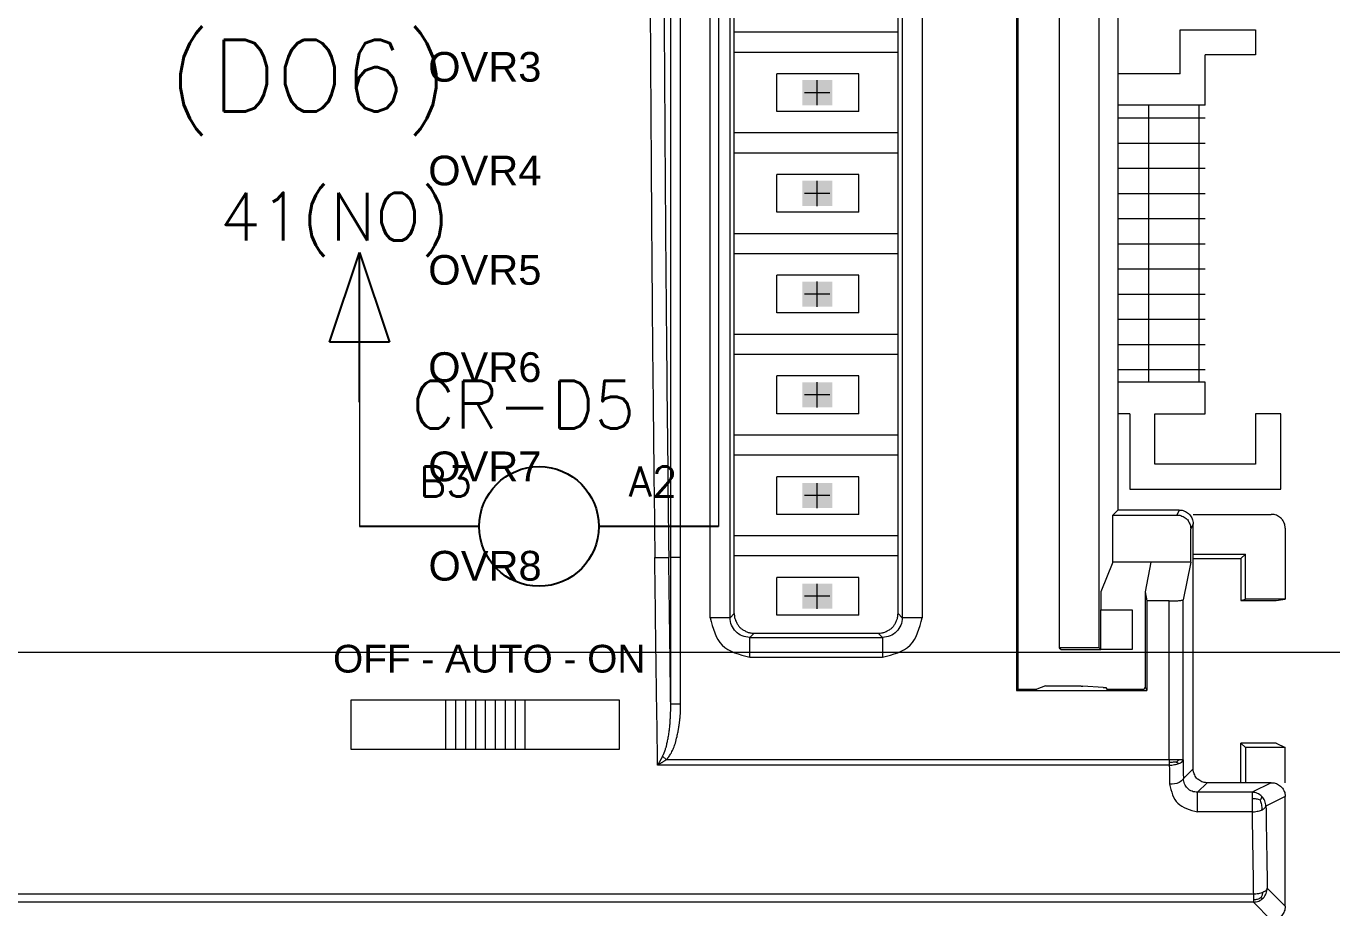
# Model space of a CAD drawing. Header units: inches. Extents: x 75782 to 87231, y -34126 to -18655.
# Drawn here: x 79372.5 to 79481.7, y -29414.5 to -29340.8 of the extents above; entities that cross this region are included whole.
import ezdxf
from ezdxf.enums import TextEntityAlignment as Align

# ---------------------------------------------------------------- set-up
doc = ezdxf.new("R2010")
doc.units = ezdxf.units.IN
doc.header["$MEASUREMENT"] = 0
doc.layers.add('A-Cables 220V', color=6, linetype='Continuous', lineweight=18)
doc.layers.add('COMPONENTES', color=251, linetype='Continuous', lineweight=18)
doc.layers.add('TEXTOS', color=7, linetype='Continuous')
doc.styles.add('ARIAL', font='arial.ttf')
doc.styles.get("Standard").update_dxf_attribs({"font": 'ROMANS.SHX'})

# ---------------------------------------------------------------- blocks, each defined once
blk = doc.blocks.new('Relay Coil')
for p, q in [((5, 0), (0, 0)), ((20, 0), (15, 0))]:
    blk.add_line(p, q)
blk.add_circle((10, 0), 5)
for s, p in [('B3', (0, 2.5)), ('A2', (17.5, 2.5))]:
    blk.add_text(s, height=2.5).set_placement(p)
at = {"flags": 4}
for tag, height, p in [('NAME', 4, (18.05, 8.18)), ('INTENSIDAD', 3, (20.96, -10)), ('PAGE', 3, (20.55, -15.06))]:
    blk.add_attdef(tag, text='', height=height, dxfattribs=at).set_placement(p, align=Align.RIGHT)
blk = doc.blocks.new('Arrow-up')
for p, q in [((-2.5, 5), (0, 12.5)), ((0, 0), (0, 12.5)), ((0, 12.5), (2.5, 5)), ((2.5, 5), (-2.5, 5))]:
    blk.add_line(p, q)
at = {"flags": 4}
blk.add_attdef('NAME', text='', height=4, dxfattribs=at).set_placement((7.5, 13.5), align=Align.RIGHT)
blk = doc.blocks.new('AK2-XM')
at = {"layer": 'COMPONENTES'}
for p, q in [((31965.95, 23291.39), (31965.95, 23371.27)), ((31966.78, 23291.39), (31966.78, 23371.27)), ((31994.85, 23354.98), (31994.85, 23280.25)), ((31994.97, 23354.87), (31994.97, 23280.37)), ((31998.43, 23351.39), (31998.43, 23283.84)), ((32001.75, 23283.84), (32001.75, 23351.39)), ((31969.25, 23286.35), (31969.25, 23348.88)), ((31970.91, 23286.35), (31970.91, 23348.88)), ((31985.31, 23348.88), (31985.31, 23286.35)), ((31986.96, 23348.88), (31986.96, 23286.35)), ((31971.27, 23286.71), (31971.27, 23348.52)), ((31984.95, 23286.71), (31984.95, 23348.52)), ((32003.32, 23339.88), (32003.32, 23295.35)), ((32008.53, 23335.51), (32014.84, 23335.51)), ((32008.53, 23331.83), (32008.53, 23335.51)), ((32014.84, 23335.51), (32014.84, 23333.41)), ((31984.95, 23335.3), (31971.27, 23335.3)), ((31984.95, 23333.62), (31971.27, 23333.62)), ((32014.84, 23333.41), (32010.63, 23333.41)), ((32010.63, 23329.2), (32010.63, 23333.41)), ((31981.67, 23331.83), (31974.83, 23331.83)), ((31974.83, 23328.67), (31974.83, 23331.83)), ((31978.2, 23329.2), (31978.2, 23331.3)), ((31981.67, 23328.67), (31981.67, 23331.83)), ((32008.53, 23331.83), (32003.32, 23331.83)), ((31979.25, 23330.25), (31977.14, 23330.25)), ((32010.63, 23329.2), (32003.32, 23329.2)), ((32005.9, 23306.04), (32005.9, 23329.2)), ((32010.11, 23306.04), (32010.11, 23329.2)), ((31981.67, 23328.67), (31974.83, 23328.67)), ((32003.32, 23328.14), (32010.63, 23328.14)), ((31984.95, 23326.88), (31971.27, 23326.88)), ((32003.32, 23326.04), (32010.63, 23326.04)), ((31984.95, 23325.2), (31971.27, 23325.2)), ((32003.32, 23323.93), (32010.63, 23323.93)), ((31981.67, 23323.41), (31974.83, 23323.41)), ((31974.83, 23320.25), (31974.83, 23323.41)), ((31978.2, 23320.77), (31978.2, 23322.88)), ((31981.67, 23320.25), (31981.67, 23323.41)), ((31979.25, 23321.83), (31977.14, 23321.83)), ((32003.32, 23321.83), (32010.63, 23321.83)), ((31981.67, 23320.25), (31974.83, 23320.25)), ((32003.32, 23319.72), (32010.63, 23319.72)), ((31984.95, 23318.46), (31971.27, 23318.46)), ((32003.32, 23317.62), (32010.63, 23317.62)), ((31984.95, 23316.77), (31971.27, 23316.77)), ((31981.67, 23314.98), (31974.83, 23314.98)), ((31974.83, 23311.83), (31974.83, 23314.98)), ((31981.67, 23311.83), (31981.67, 23314.98)), ((32003.32, 23315.51), (32010.63, 23315.51)), ((31978.2, 23312.35), (31978.2, 23314.46)), ((31979.25, 23313.4), (31977.14, 23313.4)), ((32003.32, 23313.4), (32010.63, 23313.4)), ((31981.67, 23311.83), (31974.83, 23311.83)), ((32003.32, 23311.3), (32010.63, 23311.3)), ((31984.95, 23310.04), (31971.27, 23310.04)), ((31984.95, 23308.35), (31971.27, 23308.35)), ((32003.32, 23309.19), (32010.63, 23309.19)), ((31974.83, 23303.4), (31974.83, 23306.56)), ((31981.67, 23306.56), (31974.83, 23306.56)), ((31978.2, 23303.93), (31978.2, 23306.04)), ((31981.67, 23303.4), (31981.67, 23306.56)), ((32003.32, 23307.09), (32010.63, 23307.09)), ((32010.63, 23306.04), (32003.32, 23306.04)), ((32010.63, 23303.4), (32010.63, 23306.04)), ((31979.25, 23304.98), (31977.14, 23304.98)), ((31981.67, 23303.4), (31974.83, 23303.4)), ((32004.32, 23303.4), (32003.32, 23303.4)), ((32004.32, 23303.4), (32004.32, 23297.09)), ((32006.42, 23303.4), (32010.63, 23303.4)), ((32006.42, 23299.19), (32006.42, 23303.4)), ((32014.84, 23303.4), (32014.84, 23299.19)), ((32016.95, 23303.4), (32014.84, 23303.4)), ((32016.95, 23297.09), (32016.95, 23303.4)), ((31984.95, 23301.61), (31971.27, 23301.61)), ((31984.95, 23299.93), (31971.27, 23299.93)), ((32014.84, 23299.19), (32006.42, 23299.19)), ((31981.67, 23298.14), (31974.83, 23298.14)), ((31974.83, 23294.98), (31974.83, 23298.14)), ((31978.2, 23295.51), (31978.2, 23297.61)), ((31981.67, 23294.98), (31981.67, 23298.14)), ((31979.25, 23296.56), (31977.14, 23296.56)), ((32004.32, 23297.09), (32016.95, 23297.09)), ((32003.32, 23295.35), (32002.9, 23294.93)), ((32008.46, 23295.35), (32003.32, 23295.35)), ((32008.46, 23295.35), (32008.25, 23294.93)), ((31981.67, 23294.98), (31974.83, 23294.98)), ((32002.9, 23294.93), (32008.25, 23294.93)), ((32002.9, 23290.99), (32002.9, 23294.93)), ((32009.62, 23294.19), (32009.41, 23293.77)), ((32009.62, 23294.99), (32016.15, 23294.99)), ((32009.62, 23273.71), (32009.62, 23294.19)), ((31984.95, 23293.19), (31971.27, 23293.19)), ((32009.41, 23290.99), (32009.41, 23293.77)), ((32017.31, 23293.83), (32017.31, 23287.9)), ((31964.63, 23291.39), (31965.79, 23291.39)), ((31966.78, 23291.39), (31965.95, 23291.39)), ((31965.95, 23289.72), (31965.95, 23291.39)), ((31966.78, 23289.65), (31966.78, 23291.39)), ((31984.95, 23291.51), (31971.27, 23291.51)), ((32002.9, 23290.99), (32001.91, 23288.51)), ((32006.09, 23290.99), (32002.9, 23290.99)), ((32006.09, 23290.99), (32005.6, 23288.51)), ((32009.41, 23290.99), (32006.09, 23290.99)), ((32009.41, 23290.99), (32008.79, 23287.85)), ((32009.62, 23291.67), (32013.99, 23291.67)), ((32009.62, 23291.29), (32013.61, 23291.29)), ((32013.61, 23291.29), (32013.99, 23291.67)), ((32013.61, 23291.29), (32013.61, 23287.8)), ((32013.99, 23287.9), (32013.99, 23291.67)), ((31965.95, 23279.12), (31965.95, 23289.72)), ((31966.78, 23279.12), (31966.78, 23289.65)), ((31974.83, 23286.56), (31974.83, 23289.72)), ((31981.67, 23289.72), (31974.83, 23289.72)), ((31981.67, 23286.56), (31981.67, 23289.72)), ((31978.2, 23287.09), (31978.2, 23289.19)), ((31979.25, 23288.14), (31977.14, 23288.14)), ((32001.91, 23288.51), (32001.91, 23287)), ((32005.6, 23288.51), (32005.6, 23280.55)), ((32005.6, 23288.51), (32005.75, 23287.75)), ((32005.75, 23287.75), (32005.75, 23280.25)), ((32007.62, 23287.75), (32005.75, 23287.75)), ((32007.62, 23274.47), (32007.62, 23287.75)), ((32008.79, 23274.47), (32008.79, 23287.85)), ((32013.61, 23287.8), (32013.99, 23287.9)), ((32013.61, 23287.8), (32016.55, 23287.8)), ((32017.31, 23287.9), (32013.99, 23287.9)), ((32016.55, 23287.8), (32017.31, 23287.9)), ((31971.27, 23286.71), (31970.91, 23286.35)), ((31981.67, 23286.56), (31974.83, 23286.56)), ((31985.31, 23286.35), (31984.95, 23286.71)), ((32001.91, 23287), (32004.53, 23287)), ((32001.91, 23283.68), (32001.91, 23287)), ((32004.53, 23287), (32004.53, 23283.68)), ((31970.91, 23286.35), (31969.25, 23286.35)), ((31986.96, 23286.35), (31985.31, 23286.35)), ((31972.92, 23285.06), (31972.56, 23284.7)), ((31972.56, 23284.7), (31983.66, 23284.7)), ((31972.56, 23283.04), (31972.56, 23284.7)), ((31972.92, 23285.06), (31983.3, 23285.06)), ((31983.66, 23284.7), (31983.3, 23285.06)), ((31983.66, 23284.7), (31983.66, 23283.04)), ((31998.43, 23283.84), (31998.59, 23283.68)), ((32001.75, 23283.84), (31998.43, 23283.84)), ((31998.59, 23283.68), (32001.91, 23283.68)), ((32001.75, 23283.84), (32001.91, 23283.68)), ((32004.53, 23283.68), (32001.91, 23283.68)), ((31972.56, 23283.04), (31983.66, 23283.04)), ((31994.85, 23280.25), (31994.97, 23280.37)), ((31994.85, 23280.25), (32005.75, 23280.25)), ((31994.97, 23280.37), (31996.56, 23280.37)), ((31997.29, 23280.66), (31996.56, 23280.37)), ((31997.29, 23280.66), (31998.97, 23280.66)), ((32002.11, 23280.52), (32000.4, 23280.63)), ((32002.33, 23280.5), (32002.39, 23280.37)), ((32002.39, 23280.37), (32005.51, 23280.37)), ((32005.51, 23280.37), (32005.6, 23280.55)), ((32005.6, 23280.55), (32005.75, 23280.25)), ((31939.26, 23275.34), (31939.26, 23279.48)), ((31939.26, 23279.48), (31961.64, 23279.48)), ((31947.14, 23279.48), (31947.14, 23275.34)), ((31947.97, 23279.48), (31947.97, 23275.34)), ((31948.8, 23279.48), (31948.8, 23275.34)), ((31949.63, 23279.48), (31949.63, 23275.34)), ((31950.45, 23279.48), (31950.45, 23275.34)), ((31951.28, 23279.48), (31951.28, 23275.34)), ((31952.11, 23279.48), (31952.11, 23275.34)), ((31952.94, 23279.48), (31952.94, 23275.34)), ((31953.77, 23279.48), (31953.77, 23275.34)), ((31961.64, 23279.48), (31961.64, 23275.34)), ((31966.78, 23279.12), (31966.78, 23279.12)), ((32013.61, 23272.55), (32013.61, 23275.86)), ((32016.55, 23275.86), (32013.61, 23275.86)), ((32013.61, 23275.86), (32013.99, 23275.48)), ((32013.99, 23275.48), (32013.99, 23272.55)), ((32017.31, 23275.48), (32013.99, 23275.48)), ((32016.55, 23275.86), (32017.31, 23275.48)), ((32017.31, 23272.55), (32017.31, 23275.48)), ((31961.64, 23275.34), (31939.26, 23275.34)), ((31965.27, 23274.76), (31965.6, 23274.47)), ((32007.62, 23274.47), (31965.6, 23274.47)), ((32007.62, 23274.47), (32007.62, 23274.24)), ((32008.44, 23274.47), (32007.62, 23274.47)), ((32008.79, 23274.47), (32008.44, 23274.47)), ((32007.62, 23274.02), (31964.86, 23274.02)), ((32007.62, 23274.24), (32007.62, 23274.02)), ((32008.8, 23272.89), (32009.62, 23273.71)), ((32009.98, 23271.75), (32010.78, 23272.55)), ((32016.15, 23272.55), (32010.78, 23272.55)), ((32016.15, 23272.55), (32014.54, 23271.75)), ((32014.54, 23271.75), (32009.98, 23271.75)), ((32009.98, 23270.11), (32009.98, 23271.75)), ((32014.54, 23271.75), (32014.54, 23271.21)), ((32014.54, 23271.21), (32014.54, 23270.11)), ((32017.31, 23271.39), (32015.7, 23270.59)), ((32017.31, 23262.22), (32017.31, 23271.39)), ((32014.54, 23270.11), (32009.98, 23270.11)), ((32015.81, 23263.72), (32017.31, 23262.22)), ((32014.65, 23263.22), (31781.96, 23263.22)), ((32014.65, 23262.56), (31781.96, 23262.56)), ((32014.65, 23263.22), (32014.65, 23262.75)), ((32014.65, 23262.75), (32014.65, 23262.56)), ((32014.65, 23262.56), (32016.15, 23261.06))]:
    blk.add_line(p, q, dxfattribs=at)
for points, knots in [([(31964.14, 23370.59), (31964.14, 23365.49), (31964.15, 23356.31), (31964.19, 23344.98), (31964.24, 23336.69), (31964.28, 23330.39), (31964.32, 23324.07), (31964.37, 23315.9), (31964.47, 23304.98), (31964.57, 23296.23), (31964.63, 23291.39)], [0, 0, 0, 0, 17.12168, 30.791728, 38.000644, 44.933414, 51.918481, 59.218638, 72.320376, 88.560095, 88.560095, 88.560095, 88.560095]), ([(31965.3, 23370.62), (31965.3, 23365.5), (31965.31, 23356.22), (31965.36, 23344.71), (31965.4, 23336.31), (31965.44, 23330.75), (31965.47, 23326.08), (31965.51, 23319.23), (31965.61, 23307.67), (31965.72, 23297.44), (31965.79, 23291.39)], [0, 0, 0, 0, 17.161466, 31.129116, 38.620325, 45.31609, 49.793835, 54.298535, 68.279971, 88.586871, 88.586871, 88.586871, 88.586871]), ([(32008.46, 23295.35), (32008.54, 23295.35), (32008.69, 23295.34), (32008.89, 23295.27), (32009.07, 23295.18), (32009.2, 23295.09), (32009.29, 23295.02), (32009.36, 23294.93), (32009.45, 23294.79), (32009.54, 23294.62), (32009.62, 23294.42), (32009.62, 23294.27), (32009.62, 23294.19)], [0, 0, 0, 0, 0.273468, 0.487777, 0.721674, 0.935989, 1.020816, 1.10564, 1.319997, 1.553949, 1.768362, 2.041962, 2.041962, 2.041962, 2.041962]), ([(32008.25, 23294.93), (32008.33, 23294.93), (32008.48, 23294.93), (32008.69, 23294.85), (32008.86, 23294.76), (32008.99, 23294.68), (32009.08, 23294.6), (32009.16, 23294.52), (32009.24, 23294.38), (32009.33, 23294.21), (32009.41, 23294), (32009.41, 23293.85), (32009.41, 23293.77)], [0, 0, 0, 0, 0.273468, 0.487777, 0.721674, 0.935989, 1.020816, 1.10564, 1.319997, 1.553949, 1.768362, 2.041962, 2.041962, 2.041962, 2.041962]), ([(32017.31, 23293.83), (32017.31, 23293.91), (32017.31, 23294.06), (32017.23, 23294.26), (32017.14, 23294.44), (32017.05, 23294.57), (32016.98, 23294.66), (32016.89, 23294.73), (32016.76, 23294.82), (32016.58, 23294.91), (32016.38, 23294.99), (32016.23, 23294.99), (32016.15, 23294.99)], [0, 0, 0, 0, 0.273468, 0.487777, 0.721674, 0.935989, 1.020816, 1.10564, 1.319997, 1.553949, 1.768362, 2.041962, 2.041962, 2.041962, 2.041962]), ([(31964.64, 23290.19), (31964.64, 23290.27), (31964.64, 23290.41), (31964.64, 23290.62), (31964.63, 23290.8), (31964.63, 23290.98), (31964.63, 23291.18), (31964.63, 23291.31), (31964.63, 23291.39)], [0, 0, 0, 0, 0.278177, 0.484957, 0.691612, 0.896526, 1.087342, 1.347058, 1.347058, 1.347058, 1.347058]), ([(31965.81, 23290.08), (31965.81, 23290.24), (31965.8, 23290.52), (31965.8, 23290.87), (31965.8, 23291.11), (31965.79, 23291.24), (31965.79, 23291.33), (31965.79, 23291.37), (31965.79, 23291.39)], [0, 0, 0, 0, 0.52413, 0.940863, 1.172577, 1.346861, 1.388106, 1.467118, 1.467118, 1.467118, 1.467118]), ([(31964.86, 23274.02), (31964.82, 23276.69), (31964.74, 23282.08), (31964.67, 23287.47), (31964.64, 23290.19)], [0, 0, 0, 0, 8.981513, 18.080903, 18.080903, 18.080903, 18.080903]), ([(31965.95, 23279.12), (31965.93, 23280.94), (31965.88, 23284.59), (31965.83, 23288.24), (31965.81, 23290.08)], [0, 0, 0, 0, 6.100391, 12.253905, 12.253905, 12.253905, 12.253905]), ([(32007.62, 23287.75), (32007.71, 23287.75), (32007.85, 23287.75), (32008.06, 23287.75), (32008.24, 23287.76), (32008.37, 23287.77), (32008.47, 23287.78), (32008.54, 23287.79), (32008.64, 23287.8), (32008.72, 23287.82), (32008.77, 23287.82), (32008.78, 23287.84), (32008.79, 23287.85)], [0, 0, 0, 0, 0.274724, 0.49157, 0.694848, 0.877625, 0.938861, 1.0074, 1.136844, 1.258899, 1.289758, 1.315037, 1.315037, 1.315037, 1.315037]), ([(31971.27, 23286.71), (31971.27, 23286.59), (31971.27, 23286.38), (31971.38, 23286.09), (31971.51, 23285.84), (31971.63, 23285.65), (31971.74, 23285.53), (31971.86, 23285.42), (31972.05, 23285.3), (31972.3, 23285.17), (31972.59, 23285.06), (31972.8, 23285.06), (31972.92, 23285.06)], [0, 0, 0, 0, 0.390247, 0.695866, 1.028531, 1.333257, 1.453782, 1.574308, 1.879034, 2.211699, 2.517318, 2.907565, 2.907565, 2.907565, 2.907565]), ([(31983.3, 23285.06), (31983.41, 23285.06), (31983.62, 23285.06), (31983.92, 23285.17), (31984.16, 23285.3), (31984.36, 23285.42), (31984.48, 23285.53), (31984.59, 23285.65), (31984.71, 23285.84), (31984.84, 23286.09), (31984.94, 23286.38), (31984.95, 23286.59), (31984.95, 23286.71)], [0, 0, 0, 0, 0.390247, 0.695866, 1.028531, 1.333257, 1.453782, 1.574308, 1.879034, 2.211699, 2.517318, 2.907565, 2.907565, 2.907565, 2.907565]), ([(31972.56, 23284.7), (31972.34, 23284.72), (31971.91, 23284.78), (31971.37, 23285.16), (31970.99, 23285.7), (31970.93, 23286.13), (31970.91, 23286.35)], [0, 0, 0, 0, 0.718708, 1.438875, 2.159042, 2.877751, 2.877751, 2.877751, 2.877751]), ([(31985.31, 23286.35), (31985.29, 23286.13), (31985.23, 23285.7), (31984.85, 23285.16), (31984.31, 23284.78), (31983.87, 23284.72), (31983.66, 23284.7)], [0, 0, 0, 0, 0.718708, 1.438875, 2.159042, 2.877751, 2.877751, 2.877751, 2.877751]), ([(31998.97, 23280.66), (31998.98, 23280.66), (31998.99, 23280.66), (31999, 23280.66), (31999.01, 23280.66), (31999.04, 23280.66), (31999.13, 23280.65), (31999.27, 23280.65), (31999.43, 23280.65), (31999.57, 23280.65), (31999.7, 23280.65), (31999.8, 23280.65), (31999.86, 23280.65), (31999.9, 23280.65), (31999.95, 23280.64), (32000, 23280.64), (32000.07, 23280.64), (32000.12, 23280.64), (32000.17, 23280.64), (32000.22, 23280.64), (32000.27, 23280.63), (32000.31, 23280.63), (32000.35, 23280.63), (32000.37, 23280.63), (32000.38, 23280.63), (32000.39, 23280.63), (32000.39, 23280.63), (32000.4, 23280.63), (32000.4, 23280.63)], [0, 0, 0, 0, 0.025973, 0.040977, 0.044516, 0.047047, 0.159746, 0.347886, 0.520688, 0.683932, 0.830927, 0.955486, 0.992388, 1.03028, 1.089791, 1.15744, 1.227243, 1.295318, 1.349825, 1.403678, 1.452089, 1.504529, 1.55034, 1.581183, 1.58331, 1.585774, 1.593934, 1.60709, 1.60709, 1.60709, 1.60709]), ([(32002.11, 23280.52), (32002.14, 23280.52), (32002.19, 23280.52), (32002.24, 23280.51), (32002.26, 23280.51), (32002.28, 23280.51), (32002.3, 23280.51), (32002.31, 23280.5), (32002.33, 23280.5), (32002.33, 23280.5), (32002.33, 23280.5)], [0, 0, 0, 0, 0.1091193, 0.1650483, 0.1729201, 0.1834466, 0.210813, 0.2385298, 0.2458079, 0.2520545, 0.2520545, 0.2520545, 0.2520545]), ([(31965.27, 23274.76), (31965.29, 23274.8), (31965.32, 23274.86), (31965.36, 23274.93), (31965.37, 23274.97), (31965.39, 23275.01), (31965.41, 23275.05), (31965.43, 23275.1), (31965.44, 23275.14), (31965.46, 23275.18), (31965.47, 23275.21), (31965.48, 23275.25), (31965.51, 23275.32), (31965.53, 23275.41), (31965.56, 23275.5), (31965.59, 23275.58), (31965.61, 23275.67), (31965.63, 23275.78), (31965.66, 23275.91), (31965.7, 23276.07), (31965.74, 23276.25), (31965.77, 23276.45), (31965.8, 23276.66), (31965.83, 23276.87), (31965.86, 23277.08), (31965.88, 23277.28), (31965.9, 23277.48), (31965.91, 23277.67), (31965.92, 23277.86), (31965.93, 23278), (31965.93, 23278.09), (31965.94, 23278.16), (31965.94, 23278.24), (31965.94, 23278.35), (31965.95, 23278.46), (31965.95, 23278.56), (31965.95, 23278.62), (31965.95, 23278.67), (31965.95, 23278.71), (31965.95, 23278.76), (31965.95, 23278.8), (31965.95, 23278.84), (31965.95, 23278.87), (31965.95, 23278.89), (31965.95, 23278.92), (31965.95, 23278.94), (31965.95, 23278.96), (31965.95, 23278.98), (31965.95, 23278.99), (31965.95, 23279), (31965.95, 23279.01), (31965.95, 23279.01), (31965.95, 23279.01), (31965.95, 23279.02), (31965.95, 23279.02), (31965.95, 23279.03), (31965.95, 23279.03), (31965.95, 23279.04), (31965.95, 23279.04), (31965.95, 23279.05), (31965.95, 23279.06), (31965.95, 23279.07), (31965.95, 23279.09), (31965.95, 23279.11), (31965.95, 23279.12)], [0, 0, 0, 0, 0.130167, 0.224239, 0.25894, 0.295466, 0.351416, 0.413716, 0.469888, 0.51879, 0.548169, 0.577237, 0.669423, 0.776871, 0.886441, 0.98624, 1.082282, 1.178504, 1.352849, 1.537381, 1.750164, 1.962034, 2.212241, 2.46201, 2.687563, 2.910662, 3.129729, 3.358623, 3.567805, 3.751494, 3.81916, 3.886694, 3.983194, 4.096111, 4.238942, 4.367712, 4.415459, 4.462223, 4.511411, 4.565657, 4.61734, 4.66585, 4.691132, 4.716187, 4.741507, 4.769279, 4.796134, 4.820087, 4.828452, 4.837422, 4.845221, 4.851139, 4.851948, 4.852805, 4.858418, 4.866028, 4.873081, 4.879174, 4.884482, 4.889528, 4.900888, 4.912599, 4.935306, 4.971599, 4.971599, 4.971599, 4.971599]), ([(31965.6, 23274.47), (31965.62, 23274.49), (31965.65, 23274.53), (31965.69, 23274.57), (31965.71, 23274.6), (31965.76, 23274.67), (31965.86, 23274.82), (31966.03, 23275.09), (31966.21, 23275.44), (31966.36, 23275.9), (31966.47, 23276.36), (31966.54, 23276.69), (31966.57, 23276.85), (31966.58, 23276.9), (31966.6, 23276.97), (31966.62, 23277.08), (31966.63, 23277.2), (31966.65, 23277.32), (31966.67, 23277.44), (31966.69, 23277.56), (31966.7, 23277.66), (31966.71, 23277.76), (31966.72, 23277.84), (31966.73, 23277.92), (31966.73, 23278), (31966.74, 23278.08), (31966.75, 23278.18), (31966.76, 23278.3), (31966.76, 23278.42), (31966.77, 23278.52), (31966.77, 23278.59), (31966.77, 23278.64), (31966.77, 23278.69), (31966.78, 23278.73), (31966.78, 23278.77), (31966.78, 23278.82), (31966.78, 23278.87), (31966.78, 23278.94), (31966.78, 23279.02), (31966.78, 23279.09), (31966.78, 23279.12)], [0, 0, 0, 0, 0.095656, 0.159304, 0.184015, 0.205266, 0.448908, 0.800284, 1.274988, 1.775044, 2.407901, 2.862734, 2.903998, 2.950246, 3.04156, 3.155863, 3.302022, 3.448435, 3.582583, 3.714807, 3.831585, 3.945322, 4.033, 4.118979, 4.20667, 4.29628, 4.4092, 4.531223, 4.681475, 4.818344, 4.87269, 4.92593, 4.978585, 5.031926, 5.075032, 5.117574, 5.183018, 5.25233, 5.352665, 5.463546, 5.463546, 5.463546, 5.463546]), ([(31966.78, 23279.12), (31966.59, 23279.12), (31966.31, 23279.12), (31966.04, 23279.12), (31965.95, 23279.12)], [0, 0, 0, 0, 0.6350944, 0.9265828, 0.9265828, 0.9265828, 0.9265828]), ([(31965.27, 23274.76), (31965.26, 23274.75), (31965.25, 23274.72), (31965.23, 23274.69), (31965.22, 23274.67), (31965.21, 23274.65), (31965.21, 23274.65), (31965.21, 23274.64), (31965.2, 23274.63), (31965.19, 23274.61), (31965.18, 23274.59), (31965.16, 23274.56), (31965.14, 23274.53), (31965.13, 23274.5), (31965.11, 23274.48), (31965.1, 23274.45), (31965.08, 23274.42), (31965.07, 23274.39), (31965.05, 23274.37), (31965.04, 23274.34), (31965.02, 23274.31), (31965, 23274.27), (31964.98, 23274.24), (31964.96, 23274.21), (31964.94, 23274.17), (31964.93, 23274.14), (31964.92, 23274.12), (31964.91, 23274.11), (31964.9, 23274.09), (31964.89, 23274.07), (31964.87, 23274.04), (31964.86, 23274.03), (31964.86, 23274.02)], [0, 0, 0, 0, 0.0568079, 0.1026892, 0.1279544, 0.1441474, 0.1452726, 0.1465012, 0.1686302, 0.2005117, 0.2227967, 0.2439144, 0.2975158, 0.3492339, 0.3678848, 0.3865477, 0.4376027, 0.487976, 0.5056857, 0.5230077, 0.5819166, 0.645256, 0.6739041, 0.7029785, 0.7577145, 0.8059028, 0.8163193, 0.8266234, 0.8550612, 0.8872576, 0.9165692, 0.9539993, 0.9539993, 0.9539993, 0.9539993]), ([(31965.6, 23274.47), (31965.56, 23274.44), (31965.48, 23274.39), (31965.37, 23274.32), (31965.28, 23274.27), (31965.23, 23274.23), (31965.18, 23274.21), (31965.15, 23274.19), (31965.12, 23274.17), (31965.09, 23274.15), (31965.07, 23274.14), (31965.04, 23274.12), (31965.02, 23274.11), (31965.01, 23274.1), (31964.99, 23274.09), (31964.98, 23274.08), (31964.96, 23274.08), (31964.95, 23274.07), (31964.94, 23274.07), (31964.94, 23274.06), (31964.93, 23274.06), (31964.92, 23274.05), (31964.91, 23274.05), (31964.91, 23274.04), (31964.9, 23274.04), (31964.89, 23274.04), (31964.88, 23274.03), (31964.86, 23274.02), (31964.86, 23274.02)], [0, 0, 0, 0, 0.1742972, 0.3271395, 0.4237661, 0.5120089, 0.5502183, 0.5897454, 0.6284615, 0.6697958, 0.7040844, 0.7372874, 0.759336, 0.7814619, 0.8015894, 0.8224699, 0.8396044, 0.8556889, 0.864544, 0.8734, 0.8829148, 0.8928745, 0.9027904, 0.9120815, 0.9204025, 0.9285167, 0.9474181, 0.9729736, 0.9729736, 0.9729736, 0.9729736]), ([(32008.21, 23274.28), (32008.25, 23274.31), (32008.33, 23274.37), (32008.4, 23274.44), (32008.44, 23274.47)], [0, 0, 0, 0, 0.1699167, 0.3393239, 0.3393239, 0.3393239, 0.3393239]), ([(32008.43, 23274.16), (32008.52, 23274.19), (32008.69, 23274.26), (32008.76, 23274.41), (32008.79, 23274.47)], [0, 0, 0, 0, 0.3300949, 0.5507956, 0.5507956, 0.5507956, 0.5507956]), ([(32008.79, 23274.47), (32008.79, 23274.33), (32008.79, 23274.07), (32008.79, 23273.73), (32008.79, 23273.47), (32008.79, 23273.26), (32008.8, 23273.07), (32008.8, 23272.96), (32008.8, 23272.89)], [0, 0, 0, 0, 0.48262, 0.855393, 1.133136, 1.385529, 1.539628, 1.766969, 1.766969, 1.766969, 1.766969]), ([(32008.21, 23274.28), (32008.12, 23274.27), (32007.92, 23274.25), (32007.73, 23274.24), (32007.62, 23274.24)], [0, 0, 0, 0, 0.3055651, 0.651376, 0.651376, 0.651376, 0.651376]), ([(32007.62, 23274.02), (32007.77, 23274.02), (32008.04, 23274.04), (32008.31, 23274.12), (32008.43, 23274.16)], [0, 0, 0, 0, 0.487257, 0.9146013, 0.9146013, 0.9146013, 0.9146013]), ([(32007.62, 23274.02), (32007.63, 23273.87), (32007.63, 23273.62), (32007.63, 23273.28), (32007.63, 23273.01), (32007.63, 23272.8), (32007.64, 23272.61), (32007.64, 23272.5), (32007.64, 23272.43)], [0, 0, 0, 0, 0.484779, 0.859219, 1.138204, 1.391725, 1.546513, 1.774871, 1.774871, 1.774871, 1.774871]), ([(32008.21, 23274.28), (32008.25, 23274.26), (32008.32, 23274.22), (32008.39, 23274.18), (32008.43, 23274.16)], [0, 0, 0, 0, 0.1476423, 0.2819437, 0.2819437, 0.2819437, 0.2819437]), ([(32010.78, 23272.55), (32010.7, 23272.55), (32010.55, 23272.56), (32010.35, 23272.63), (32010.17, 23272.72), (32010.04, 23272.81), (32009.95, 23272.88), (32009.88, 23272.97), (32009.79, 23273.11), (32009.7, 23273.28), (32009.63, 23273.48), (32009.62, 23273.63), (32009.62, 23273.71)], [0, 0, 0, 0, 0.273528, 0.48789, 0.721842, 0.936206, 1.021045, 1.105884, 1.320247, 1.554199, 1.768562, 2.042089, 2.042089, 2.042089, 2.042089]), ([(32008.8, 23272.89), (32008.69, 23272.77), (32008.38, 23272.44), (32007.92, 23272.44), (32007.64, 23272.43)], [0, 0, 0, 0, 0.536333, 1.447848, 1.447848, 1.447848, 1.447848]), ([(32007.64, 23272.43), (32007.79, 23271.82), (32008.12, 23270.59), (32009.35, 23270.28), (32009.98, 23270.11)], [0, 0, 0, 0, 1.946833, 3.953628, 3.953628, 3.953628, 3.953628]), ([(32009.98, 23271.75), (32009.82, 23271.76), (32009.51, 23271.8), (32009.13, 23272.06), (32008.85, 23272.44), (32008.82, 23272.74), (32008.8, 23272.89)], [0, 0, 0, 0, 0.512304, 1.02302, 1.52553, 2.026381, 2.026381, 2.026381, 2.026381]), ([(32016.15, 23272.55), (32016.23, 23272.55), (32016.38, 23272.55), (32016.58, 23272.47), (32016.76, 23272.38), (32016.89, 23272.3), (32016.98, 23272.22), (32017.05, 23272.13), (32017.14, 23272), (32017.23, 23271.82), (32017.31, 23271.62), (32017.31, 23271.47), (32017.31, 23271.39)], [0, 0, 0, 0, 0.2736, 0.488013, 0.721965, 0.936322, 1.021147, 1.105973, 1.320288, 1.554185, 1.768494, 2.041962, 2.041962, 2.041962, 2.041962]), ([(32015.36, 23271.41), (32015.24, 23271.5), (32015, 23271.7), (32014.69, 23271.73), (32014.54, 23271.75)], [0, 0, 0, 0, 0.506391, 1.012636, 1.012636, 1.012636, 1.012636]), ([(32015.23, 23271.08), (32015.12, 23271.12), (32014.9, 23271.2), (32014.66, 23271.21), (32014.54, 23271.21)], [0, 0, 0, 0, 0.3746114, 0.7916841, 0.7916841, 0.7916841, 0.7916841]), ([(32015.23, 23271.08), (32015.26, 23271.12), (32015.3, 23271.21), (32015.35, 23271.3), (32015.37, 23271.37), (32015.36, 23271.39), (32015.36, 23271.41)], [0, 0, 0, 0, 0.1732587, 0.3191965, 0.3629388, 0.4050918, 0.4050918, 0.4050918, 0.4050918]), ([(32015.7, 23270.59), (32015.68, 23270.74), (32015.65, 23271.05), (32015.46, 23271.29), (32015.36, 23271.41)], [0, 0, 0, 0, 0.506459, 1.012938, 1.012938, 1.012938, 1.012938]), ([(32014.54, 23270.11), (32014.68, 23270.12), (32014.96, 23270.14), (32015.21, 23270.22), (32015.34, 23270.26)], [0, 0, 0, 0, 0.483169, 0.9095499, 0.9095499, 0.9095499, 0.9095499]), ([(32014.54, 23270.11), (32014.54, 23269.72), (32014.56, 23269.05), (32014.57, 23268.03), (32014.59, 23267.04), (32014.6, 23265.95), (32014.63, 23264.67), (32014.64, 23263.75), (32014.65, 23263.22)], [0, 0, 0, 0, 1.318406, 2.265572, 3.420528, 4.618152, 5.948316, 7.707521, 7.707521, 7.707521, 7.707521]), ([(32015.23, 23271.08), (32015.25, 23271.02), (32015.29, 23270.9), (32015.33, 23270.71), (32015.36, 23270.5), (32015.34, 23270.34), (32015.34, 23270.26)], [0, 0, 0, 0, 0.2035083, 0.4234115, 0.6530944, 0.9292602, 0.9292602, 0.9292602, 0.9292602]), ([(32015.34, 23270.26), (32015.43, 23270.3), (32015.59, 23270.37), (32015.67, 23270.52), (32015.7, 23270.59)], [0, 0, 0, 0, 0.3335163, 0.5616822, 0.5616822, 0.5616822, 0.5616822]), ([(32015.7, 23270.59), (32015.71, 23270.19), (32015.72, 23269.52), (32015.73, 23268.51), (32015.75, 23267.53), (32015.77, 23266.44), (32015.79, 23265.16), (32015.8, 23264.25), (32015.81, 23263.72)], [0, 0, 0, 0, 1.312537, 2.255487, 3.405301, 4.597594, 5.921836, 7.673211, 7.673211, 7.673211, 7.673211]), ([(32015.81, 23263.72), (32015.78, 23263.66), (32015.71, 23263.49), (32015.54, 23263.42), (32015.45, 23263.38)], [0, 0, 0, 0, 0.2390952, 0.5781411, 0.5781411, 0.5781411, 0.5781411]), ([(32015.47, 23262.9), (32015.57, 23263.02), (32015.76, 23263.26), (32015.79, 23263.57), (32015.81, 23263.72)], [0, 0, 0, 0, 0.506268, 1.01237, 1.01237, 1.01237, 1.01237]), ([(32015.45, 23263.38), (32015.32, 23263.34), (32015.07, 23263.25), (32014.79, 23263.23), (32014.65, 23263.22)], [0, 0, 0, 0, 0.4286002, 0.9121951, 0.9121951, 0.9121951, 0.9121951]), ([(32015.27, 23262.92), (32015.17, 23262.87), (32014.98, 23262.77), (32014.76, 23262.76), (32014.65, 23262.75)], [0, 0, 0, 0, 0.3478245, 0.7191036, 0.7191036, 0.7191036, 0.7191036]), ([(32014.65, 23262.56), (32014.8, 23262.58), (32015.11, 23262.61), (32015.35, 23262.81), (32015.47, 23262.9)], [0, 0, 0, 0, 0.506102, 1.01237, 1.01237, 1.01237, 1.01237]), ([(32015.27, 23262.92), (32015.31, 23262.98), (32015.4, 23263.13), (32015.43, 23263.29), (32015.45, 23263.38)], [0, 0, 0, 0, 0.263328, 0.5595644, 0.5595644, 0.5595644, 0.5595644]), ([(32015.27, 23262.92), (32015.31, 23262.9), (32015.37, 23262.88), (32015.44, 23262.9), (32015.47, 23262.9)], [0, 0, 0, 0, 0.1406227, 0.2336202, 0.2336202, 0.2336202, 0.2336202]), ([(32017.31, 23262.22), (32017.31, 23262.14), (32017.31, 23262), (32017.23, 23261.79), (32017.14, 23261.62), (32017.05, 23261.48), (32016.98, 23261.39), (32016.89, 23261.32), (32016.76, 23261.24), (32016.58, 23261.14), (32016.38, 23261.07), (32016.23, 23261.06), (32016.15, 23261.06)], [0, 0, 0, 0, 0.273484, 0.487793, 0.721609, 0.93584, 1.02062, 1.1054, 1.319632, 1.553447, 1.767756, 2.04124, 2.04124, 2.04124, 2.04124])]:
    blk.add_open_spline(points, degree=3, knots=knots, dxfattribs=at)
for points in [[(31969.25, 23286.35), (31969.48, 23285.47), (31969.93, 23283.72), (31971.68, 23283.27), (31972.56, 23283.04)], [(31983.66, 23283.04), (31984.53, 23283.27), (31986.29, 23283.72), (31986.74, 23285.47), (31986.96, 23286.35)]]:
    blk.add_open_spline(points, degree=3, dxfattribs=at)
for points in [[(31976.94, 23331.3), (31979.46, 23331.3), (31976.94, 23330.88)], [(31976.94, 23330.88), (31979.46, 23331.3), (31976.94, 23329.2)], [(31976.94, 23329.2), (31979.46, 23331.3), (31979.46, 23329.2)], [(31976.94, 23322.88), (31979.46, 23322.88), (31976.94, 23322.46)], [(31976.94, 23322.46), (31979.46, 23322.88), (31976.94, 23320.77)], [(31976.94, 23320.77), (31979.46, 23322.88), (31979.46, 23320.77)], [(31976.94, 23314.46), (31979.46, 23314.46), (31976.94, 23314.04)], [(31976.94, 23314.04), (31979.46, 23314.46), (31976.94, 23312.35)], [(31976.94, 23312.35), (31979.46, 23314.46), (31979.46, 23312.35)], [(31976.94, 23306.04), (31979.46, 23306.04), (31976.94, 23305.61)], [(31976.94, 23305.61), (31979.46, 23306.04), (31976.94, 23303.93)], [(31976.94, 23303.93), (31979.46, 23306.04), (31979.46, 23303.93)], [(31976.94, 23297.19), (31979.46, 23297.61), (31976.94, 23295.51)], [(31976.94, 23295.51), (31979.46, 23297.61), (31979.46, 23295.51)], [(31976.94, 23297.61), (31979.46, 23297.61), (31976.94, 23297.19)], [(31976.94, 23288.77), (31979.46, 23289.19), (31976.94, 23287.09)], [(31976.94, 23287.09), (31979.46, 23289.19), (31979.46, 23287.09)], [(31976.94, 23289.19), (31979.46, 23289.19), (31976.94, 23288.77)]]:
    blk.add_solid(points, dxfattribs=at)
at = {"layer": 'COMPONENTES', "style": 'ARIAL'}
for s, height, p in [('OVR3', 2.486, (31945.69, 23331.17)), ('OVR4', 2.486, (31945.69, 23322.5)), ('OVR5', 2.486, (31945.69, 23314.19)), ('OVR6', 2.486, (31945.69, 23306.06)), ('OVR7', 2.486, (31945.69, 23297.76)), ('OVR8', 2.486, (31945.71, 23289.45)), ('OFF - AUTO - ON', 2.3205, (31937.73, 23281.76))]:
    blk.add_text(s, height=height, dxfattribs=at).set_placement(p)

msp = doc.modelspace()

# ---------------------------------------------------------------- linework, layer by layer
for p, q in [((79405.41, -29382.6), (79400.41, -29382.6)), ((79430.41, -29382.6), (79425.41, -29382.6))]:
    msp.add_line(p, q)
at = {"layer": 'A-Cables 220V'}
for p, q in [((79430.41, -29284.14), (79430.41, -29382.6)), ((79400.41, -29372.2), (79400.41, -29382.6)), ((79107.91, -29393.12), (79600.41, -29393.12))]:
    msp.add_line(p, q, dxfattribs=at)

# ---------------------------------------------------------------- block references
ref = msp.add_blockref('Arrow-up', (79400.41, -29372.2))
ref.add_attrib('NAME', '41(NO)', dxfattribs={"height": 4}).set_placement((79407.91, -29358.7), align=Align.RIGHT)
ref = msp.add_blockref('Relay Coil', (79405.41, -29382.6))
ref.add_attrib('NAME', 'CR-D5', dxfattribs={"height": 4}).set_placement((79423.46, -29374.42), align=Align.RIGHT)
at = {"layer": 'COMPONENTES'}
msp.add_blockref('AK2-XM', (47460.46, -52676.58), dxfattribs=at)

# ---------------------------------------------------------------- texts
at = {"layer": 'TEXTOS', "insert": (79368.51, -29321.91), "char_height": 6, "attachment_point": 1}
msp.add_mtext_dynamic_manual_height_columns('\\pi4.6325;MODULO 3\\P\\pi9.4896;Salida 6\\P\\pi15.918;(DO6)', width=55.5506, gutter_width=1250, heights=[0], dxfattribs=at)

doc.saveas('drawing.dxf')
